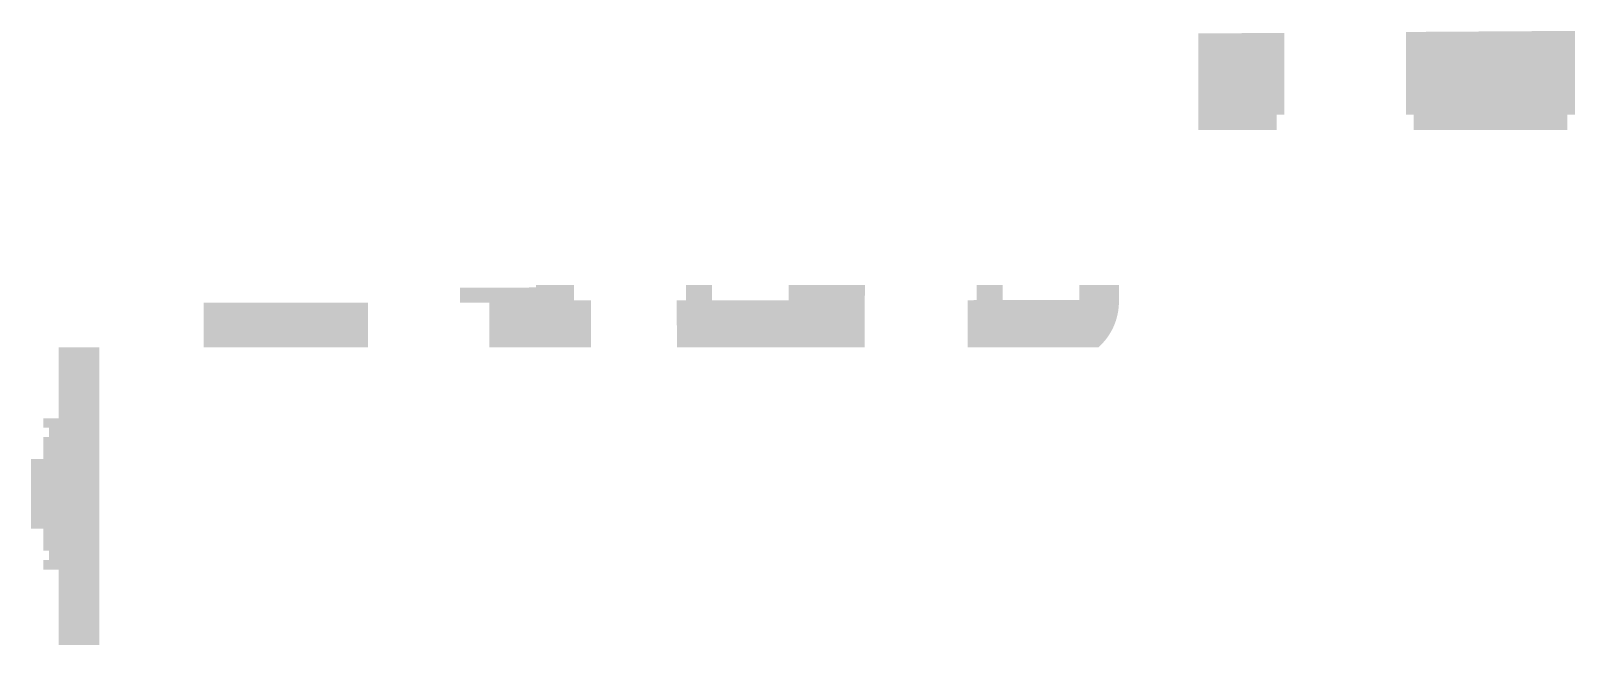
# Model space of a CAD drawing. Header units: millimetres. Extents: x 238368 to 12576735, y -3287118 to 3545602.
# Drawn here: x 6561509.2 to 6561661.1, y -2185541.4 to -2185481 of the extents above; entities that cross this region are included whole.
import ezdxf

# ---------------------------------------------------------------- set-up
doc = ezdxf.new("R2010")
doc.units = ezdxf.units.MM
doc.layers.add('0  ГАЗОН', color=7, linetype='Continuous', lineweight=9, true_color=0xc0deba)
pattern_1 = [(43.49999999999989, (6562056.088046993, -2171060.665606386), (0.002350757002727064, 0.08977178811583364), [0.03175, -0.09525]), (133.4999999999999, (6562056.11048994, -2171060.666194075), (-0.08977178811583364, 0.002350757002727064), [0.03174999999999997, -0.09524999999999993])]

msp = doc.modelspace()

# ---------------------------------------------------------------- hatches: boundary and pattern name
at = {"layer": '0  ГАЗОН', "lineweight": 5, "true_color": 0x75b668}
h = msp.add_hatch(dxfattribs=at)
h.set_pattern_fill('CROSS', color=83, scale=0.01, angle=43.49999999999989, style=0)
h.set_pattern_definition(pattern_1)
h.paths.add_polyline_path([(6561512.349573204, -2185512.101401375), (6561515.974812296, -2185512.102352735), (6561515.96772795, -2185541.355180256), (6561511.986193254, -2185541.372250124), (6561511.986193254, -2185533.937521283), (6561510.485193183, -2185533.937521283), (6561510.485094339, -2185532.995807539), (6561511.029813391, -2185532.995807539), (6561511.029813391, -2185532.095807539), (6561510.484773281, -2185532.095807539), (6561510.484773281, -2185529.937036067), (6561509.245193161, -2185529.937036067), (6561509.245193161, -2185523.058196719), (6561510.485193183, -2185523.058196719), (6561510.485193183, -2185520.899425248), (6561511.029813391, -2185520.899425248), (6561511.029813391, -2185519.999425247), (6561510.485193183, -2185519.999425247), (6561510.485193183, -2185519.057711503), (6561511.986193254, -2185519.057711503), (6561511.986193254, -2185512.101306015)])
h.paths.add_polyline_path([(6561526.23586545, -2185507.708796513), (6561542.410317955, -2185507.708796513), (6561542.410317955, -2185512.101401375), (6561526.22437416, -2185512.101401375)])
h.paths.add_polyline_path([(6561554.332930882, -2185507.708796513), (6561551.439482411, -2185507.708796513), (6561551.439482411, -2185506.210338488), (6561558.912209625, -2185506.206604272), (6561558.912209625, -2185505.964604123), (6561562.672199066, -2185505.964604123), (6561562.672199066, -2185507.464604123), (6561564.341172831, -2185507.464604123), (6561564.343346642, -2185512.101401375), (6561554.332930882, -2185512.101401375)])
h.paths.add_polyline_path([(6561572.772205262, -2185507.464604122), (6561573.672205259, -2185507.464604123), (6561573.672205262, -2185505.964604123), (6561576.242205262, -2185505.964604123), (6561576.242205262, -2185507.464604123), (6561583.772211459, -2185507.46847138), (6561583.772211459, -2185505.966444728), (6561591.272211459, -2185505.964604123), (6561591.260752304, -2185512.101401375), (6561572.785052854, -2185512.101401375)])
edge = h.paths.add_edge_path()
edge.add_line((6561601.372217654, -2185507.464604122), (6561602.220758501, -2185507.447534255))
edge.add_line((6561602.220758501, -2185507.447534255), (6561602.260758501, -2185507.447534255))
edge.add_line((6561602.260758501, -2185507.447534255), (6561602.260758501, -2185505.947534255))
edge.add_line((6561602.260758501, -2185505.947534255), (6561604.830758501, -2185505.947534255))
edge.add_line((6561604.830758501, -2185505.947534255), (6561604.829988132, -2185507.44753386))
edge.add_line((6561604.829988132, -2185507.44753386), (6561612.360764697, -2185507.44753386))
edge.add_line((6561612.360764697, -2185507.44753386), (6561612.360764697, -2185505.947534256))
edge.add_line((6561612.360764697, -2185505.947534255), (6561616.260754137, -2185505.947534255))
edge.add_line((6561616.260754137, -2185505.947534255), (6561616.263756528, -2185507.601401375))
edge.add_arc((6561610.238499658, -2185507.590000014), 6.025267658227181, 311.5180405766122, 359.89158153265925, ccw=False)
edge.add_line((6561614.232383495, -2185512.101401375), (6561601.384043108, -2185512.101401375))
edge.add_line((6561601.384043108, -2185512.101401375), (6561601.372217654, -2185507.464604122))
h.paths.add_polyline_path([(6561624.083603152, -2185481.228262828), (6561632.531743578, -2185481.166281602), (6561632.531743578, -2185489.221401512), (6561631.761743578, -2185489.221401512), (6561631.762326847, -2185490.716529923), (6561624.060754138, -2185490.719534403), (6561624.060754138, -2185481.228480877)])
h = msp.add_hatch(dxfattribs=at)
h.set_pattern_fill('CROSS', color=83, scale=0.01, angle=43.49999999999989, style=0)
h.set_pattern_definition(pattern_1)
h.paths.add_polyline_path([(6561644.48975597, -2185481.078478446), (6561661.13175597, -2185480.973439316), (6561661.13175597, -2185489.221401512), (6561660.361755971, -2185489.221401512), (6561660.361755971, -2185490.72071781), (6561645.259755971, -2185490.72071781), (6561645.259755971, -2185489.221401512), (6561644.48975597, -2185489.221401512), (6561644.49239019, -2185481.078461819)])

doc.saveas('drawing.dxf')
